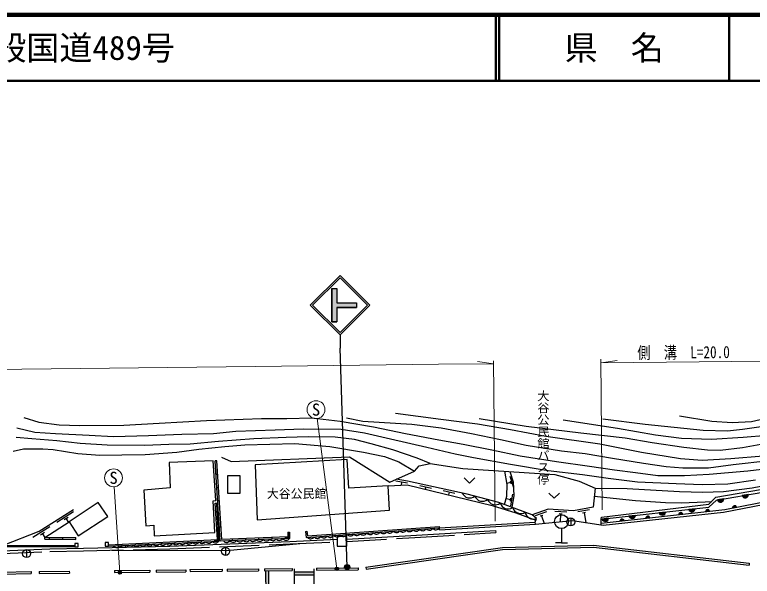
# Model space of a CAD drawing. Units: millimetres at full size, sheet at 1:1000; details may follow other scales. Extents: x 40000 to 680000, y 20000 to 380000.
# Drawn here: x 224998 to 336499, y 295090 to 380000 of the extents above; entities that cross this region are included whole.
import ezdxf
from ezdxf.enums import TextEntityAlignment as Align

# ---------------------------------------------------------------- set-up
doc = ezdxf.new("R2010")
doc.units = ezdxf.units.MM
doc.header["$LTSCALE"] = 1000
doc.linetypes.add('DASHED', pattern=[7.5, 6, -1.5])
for name, color, linetype, lineweight in [('M-BGD', 7, 'Continuous', 25), ('M-STR-HTXT', 7, 'Continuous', 13), ('M-STR-STRC', 7, 'Continuous', 25), ('M-TTL', 2, 'Continuous', 140), ('M-TTL-LINE', 7, 'Continuous', 50)]:
    doc.layers.add(name, color=color, linetype=linetype, lineweight=lineweight)
doc.layers.add('M-BMK-HTXT', color=7, linetype='Continuous')
doc.layers.add('M-TTL-TXT', color=7, linetype='Continuous')
doc.styles.add('@ＭＳ ゴシック', font='')
doc.styles.add('ＭＳ ゴシック', font='')
doc.styles.get('@ＭＳ ゴシック').set_extended_font_data('@MS Gothic')
doc.styles.get('ＭＳ ゴシック').set_extended_font_data('MS Gothic')

msp = doc.modelspace()

# ---------------------------------------------------------------- hatches: boundary and pattern name
at = {"layer": 'M-BGD'}
for points in [[(255430, 310532), (255684, 310549), (255557, 312545), (255302, 312528)], [(255812, 308553), (255557, 308536), (255685, 306540), (255939, 306557)], [(332201, 306797, -0.82183), (331225, 306627)], [(335940, 307446, -0.82183), (334964, 307277)], [(255446, 303697), (255675, 303711), (255556, 305707), (255326, 305693)], [(334135, 305549), (333520, 305429, -0.84072)], [(255939, 302549), (256194, 302565), (256066, 304561), (255812, 304545)], [(323401, 304805, -0.82183), (322416, 304696)], [(325375, 304423), (325997, 304492, 0.84072)], [(327879, 305300, -0.82183), (326894, 305191)], [(329433, 304875), (330055, 304944, 0.84072)], [(314782, 303853, -0.82183), (313797, 303744)], [(316501, 303434), (317123, 303503, 0.84072)], [(318841, 304301, -0.82183), (317856, 304192)], [(320402, 303868), (321024, 303938, 0.84072)], [(255795, 301714), (255565, 301701), (255629, 300633), (255164, 300611), (255175, 300381), (255872, 300414)], [(265912, 301046), (265922, 300791), (266534, 300815), (266516, 301769), (266261, 301764), (266274, 301060)], [(232224, 300679), (232225, 300936), (230225, 300947), (230224, 300690)], [(239193, 299856), (239193, 299626), (241191, 299720), (241180, 299950)], [(245186, 299909), (245176, 300139), (243178, 300044), (243189, 299815)], [(249182, 300098), (249171, 300328), (247173, 300233), (247184, 300004)], [(253178, 300287), (253167, 300516), (251169, 300422), (251180, 300193)], [(257918, 300734), (257928, 300479), (259927, 300557), (259917, 300812)], [(261915, 300890), (261925, 300635), (263924, 300713), (263914, 300968)], [(226071, 299538), (226071, 299701), (224071, 299706), (224071, 299544)], [(228071, 299696), (228071, 299533), (230071, 299527), (230071, 299690)], [(234071, 299516), (234071, 299679), (232071, 299685), (232071, 299522)]]:
    msp.add_hatch(color=256, dxfattribs=at).paths.add_polyline_path(points)
at = {"layer": 'M-STR-STRC'}
for points in [[(272931, 333583), (273681, 333583), (273681, 335709), (276681, 335709), (276681, 336459), (273681, 336459), (273681, 338583), (272931, 338583)], [(274918, 296258, -1), (275593, 296688, -1)], [(241111, 295776, -1), (240672, 295536, -1)], [(263343, 295939), (262893, 295934), (262942, 291836), (263392, 291841)], [(270215, 295315), (270215, 295765), (267236, 295765), (267236, 295315)], [(273936, 296352, -1), (273497, 296113, -1)]]:
    msp.add_hatch(color=256, dxfattribs=at).paths.add_polyline_path(points)

# ---------------------------------------------------------------- linework, layer by layer
at = {"layer": 'M-BGD'}
for p, q in [((255557, 312545), (255302, 312528)), ((255430, 310532), (255684, 310549)), ((300443, 308480), (299893, 310194)), ((284375, 309161), (282600, 309462)), ((283487, 309311), (283411, 308863)), ((299997, 309282), (299409, 309093)), ((300061, 309082), (299933, 309482)), ((255557, 308536), (255812, 308553)), ((288008, 308372), (286249, 308753)), ((287128, 308562), (287061, 308251)), ((291552, 307604), (289793, 307985)), ((290672, 307795), (290586, 307395)), ((299976, 306666), (299282, 306782)), ((299941, 306459), (300010, 306873)), ((300005, 305748), (300302, 307524)), ((332201, 306797), (331225, 306627)), ((335940, 307446), (334964, 307277)), ((255299, 306153), (255528, 306167)), ((255326, 305693), (255556, 305707)), ((255685, 306540), (255939, 306557)), ((333520, 305429), (334135, 305549)), ((233873, 304848), (231344, 303234)), ((255812, 304545), (256066, 304561)), ((305384, 304810), (303683, 304221)), ((308445, 304762), (306647, 304859)), ((307739, 304500), (307320, 304522)), ((307530, 304511), (307466, 303331)), ((311898, 305133), (310127, 304815)), ((311272, 304716), (310859, 304642)), ((311065, 304679), (311328, 303214)), ((323401, 304805), (322416, 304696)), ((325375, 304423), (325997, 304492)), ((327879, 305300), (326894, 305191)), ((329433, 304875), (330055, 304944)), ((229552, 300950), (233233, 303316)), ((233065, 303976), (232475, 303600)), ((232770, 303788), (233118, 303242)), ((255446, 303697), (255675, 303711)), ((304830, 304301), (304433, 304163)), ((304632, 304232), (305030, 303082)), ((309056, 303903), (309056, 302703)), ((313678, 302850), (313675, 303730)), ((314782, 303853), (313797, 303744)), ((316501, 303434), (317123, 303503)), ((318841, 304301), (317856, 304192)), ((320402, 303868), (321024, 303938)), ((230287, 302559), (227757, 300946)), ((255939, 302549), (256194, 302565)), ((289207, 302408), (289190, 302634)), ((289207, 302408), (303685, 303263)), ((289226, 302091), (289207, 302408)), ((289226, 302091), (303704, 302946)), ((303704, 302946), (303685, 303263)), ((307661, 302301), (307661, 300126)), ((229478, 301688), (228888, 301312)), ((229183, 301500), (229539, 300942)), ((255565, 301701), (255795, 301714)), ((266261, 301764), (266516, 301769)), ((268955, 301863), (269180, 301889)), ((297696, 302025), (297717, 301682)), ((229551, 300693), (229552, 300950)), ((229551, 300693), (234224, 300668)), ((229552, 300950), (234225, 300925)), ((230225, 300947), (230224, 300690)), ((232225, 300936), (232224, 300679)), ((234224, 300668), (234225, 300925)), ((241180, 299950), (241191, 299720)), ((243178, 300044), (243189, 299815)), ((245176, 300139), (245186, 299909)), ((247173, 300233), (247184, 300004)), ((249171, 300328), (249182, 300098)), ((251169, 300422), (251180, 300193)), ((253167, 300516), (253178, 300287)), ((255164, 300611), (255175, 300381)), ((257928, 300479), (257918, 300734)), ((259927, 300557), (259917, 300812)), ((261925, 300635), (261915, 300890)), ((263924, 300713), (263914, 300968)), ((265922, 300791), (265912, 301046)), ((307661, 300126), (306772, 300126)), ((307661, 300126), (308551, 300126)), ((234071, 299679), (223618, 299708)), ((234071, 299516), (223618, 299545)), ((226071, 299538), (226071, 299701)), ((226783, 299124), (226783, 297924)), ((228071, 299533), (228071, 299696)), ((230071, 299527), (230071, 299690)), ((232071, 299522), (232071, 299685)), ((256875, 299453), (256875, 298253)), ((278081, 296465), (298736, 299421)), ((278123, 296168), (298761, 299121)), ((298736, 299421), (312509, 299785)), ((298761, 299121), (312496, 299485)), ((312496, 299485), (336012, 296762)), ((312509, 299785), (336046, 297060)), ((336046, 297060), (336012, 296762)), ((222885, 295729), (227496, 295787)), ((222889, 295429), (227500, 295487)), ((227496, 295787), (227500, 295487)), ((228696, 295802), (233249, 295860)), ((228696, 295802), (228699, 295502)), ((228699, 295502), (233253, 295560)), ((233249, 295860), (233253, 295560)), ((240091, 295946), (245406, 296013)), ((240091, 295946), (240094, 295646)), ((240094, 295646), (245410, 295713)), ((245406, 296013), (245410, 295713)), ((246388, 296025), (250877, 296082)), ((246388, 296025), (246392, 295725)), ((246392, 295725), (250881, 295782)), ((250877, 296082), (250881, 295782)), ((251490, 296090), (256372, 296151)), ((251490, 296090), (251494, 295790)), ((251494, 295790), (256375, 295851)), ((256372, 296151), (256375, 295851)), ((257112, 296161), (261863, 296221)), ((257112, 296161), (257116, 295861)), ((257116, 295861), (261867, 295921)), ((261863, 296221), (261867, 295921)), ((262757, 296232), (266944, 296283)), ((262757, 296232), (262761, 295932)), ((262761, 295932), (266947, 295983)), ((266944, 296283), (266947, 295983)), ((270615, 296316), (276906, 296374)), ((270615, 296316), (270617, 296017)), ((270617, 296017), (276909, 296074)), ((276906, 296374), (276909, 296074)), ((278081, 296465), (278123, 296168))]:
    msp.add_line(p, q, dxfattribs=at)
for points in [[(282580, 319750), (289431, 318827), (294950, 318119), (299945, 317269), (305300, 316293), (313472, 315114), (319736, 313855), (325627, 312912), (328945, 312644), (333269, 312899), (338164, 313302), (344873, 314233), (349516, 315252), (354176, 315882), (358183, 316340), (361869, 317122), (366408, 318006), (369312, 318634), (372952, 319196), (374472, 319721), (375738, 320222)], [(312747, 308401), (317610, 308336), (325482, 307896), (329012, 307782), (332156, 307915), (336463, 308467), (342305, 309592), (346479, 310278), (353541, 311349), (361354, 312548), (367156, 313540), (371330, 314511), (378240, 316060), (384110, 317279), (388550, 318098), (393820, 318843), (398622, 319319), (405400, 319354), (411637, 319360), (414132, 319543), (415982, 319999), (416853, 320373)], [(226394, 319104), (228638, 318373), (231698, 317983), (234826, 317881), (241466, 317932), (246854, 318255), (253989, 318645), (262325, 318934), (266133, 318951), (269924, 319036), (274217, 318558), (279248, 317675), (284083, 316687), (289098, 315702), (292803, 315040), (297116, 314188), (301400, 313322), (306891, 312438), (311917, 311721), (315691, 311178), (318870, 310787), (322236, 310328), (326241, 310326), (329964, 310546), (335838, 311026), (341396, 311706)], [(275153, 319043), (277640, 318530), (285011, 318073), (289469, 317523), (294062, 316652), (298443, 315777), (302296, 314932), (307685, 314068), (311221, 313630), (315391, 312936), (320058, 312177), (323503, 311664), (325981, 311498), (327975, 311483), (329864, 311483), (333606, 311967), (338985, 312571)], [(295224, 318965), (302305, 317764), (310567, 316778), (317269, 316010), (321359, 315317), (326151, 314607), (329743, 314185), (331659, 314140), (335000, 314547), (338340, 315183), (341841, 315500), (349651, 316407), (354239, 316829), (358215, 317554), (362323, 318778), (364828, 319442), (366730, 320000)], [(307922, 318768), (316138, 317461), (321887, 316496), (325791, 315960), (330353, 315807), (335115, 316128), (338805, 316450), (346580, 317223), (353037, 317845), (356845, 318375), (358762, 318903), (359259, 319129)], [(313924, 318905), (320328, 318113), (329093, 317177), (332738, 317102), (335046, 317328), (340319, 318085), (343728, 318506), (348802, 318991), (351652, 319141), (353070, 319473), (353749, 319729), (354111, 319820)], [(325483, 319326), (330391, 318565), (333439, 318352), (336365, 318504), (341832, 319755), (342929, 319938)], [(225292, 317547), (228049, 316888), (231170, 316673), (236236, 316431), (239935, 316216), (245215, 316364), (250245, 316566), (255029, 316674), (258446, 317037), (264385, 317212), (268595, 317400), (274348, 317320), (277858, 316782), (281826, 315855), (287282, 314615), (291572, 313593), (294350, 313066), (299972, 312031), (305643, 311100), (310821, 310455), (314718, 309929), (319129, 309378), (325004, 309122), (328904, 308974), (332791, 309068), (336969, 309648)], [(287806, 312163), (285826, 312961), (282178, 314225), (278896, 315126), (276354, 315784), (273425, 316136), (269377, 316163), (266054, 316069), (261165, 315892), (255785, 315489), (251539, 315085), (248270, 314991), (244665, 314857), (238966, 314925), (234877, 315140), (231380, 315583), (227565, 315867), (225198, 316082)], [(224782, 314030), (226299, 314365), (229267, 314365), (230815, 314245), (234518, 313646), (237881, 313418), (241179, 313443), (244722, 313503), (249515, 313833), (252838, 314325), (256764, 314714), (259774, 314960), (267328, 315171), (272651, 314717), (277720, 313876), (280915, 313199), (283068, 312379), (285423, 310985)], [(266516, 301769), (266534, 300815), (256076, 300407), (255302, 312528)], [(266261, 301764), (266274, 301060), (256315, 300671), (255557, 312545)], [(256234, 313096), (257709, 312427), (275591, 313171), (281724, 309320), (285423, 310985), (286165, 311785), (287806, 312163), (292765, 311379), (306675, 310461), (310313, 309489), (312747, 308401), (312427, 305532), (309492, 305006), (305632, 305214), (303239, 304385)], [(299051, 305918), (299389, 307182), (299432, 308952), (299112, 310960)], [(299852, 310911), (300340, 309392), (300440, 307261), (300149, 305516)], [(313675, 303730), (313683, 304034), (329944, 305973), (331016, 307030), (344804, 309416), (357431, 310637), (361519, 310970), (361581, 310569)], [(313675, 303730), (329959, 305530), (331106, 306606), (345101, 309038), (361581, 310569)], [(281462, 308753), (284328, 308915), (297186, 305792), (300778, 304695), (303781, 303547)], [(293391, 307513), (284392, 309462), (282683, 309752)], [(292950, 309956), (293746, 309161), (294541, 309956)], [(313677, 303119), (332342, 305199), (344432, 307558), (361875, 309130)], [(313980, 302804), (332136, 304795), (344408, 307165), (361941, 308808)], [(303685, 303263), (303878, 303831), (303239, 304385), (298165, 306242), (293391, 307513)], [(305747, 307673), (306543, 306877), (307338, 307673)], [(312612, 307189), (318843, 306565), (323362, 306222), (325745, 306184), (329399, 306325), (330390, 306413)], [(239193, 299626), (255872, 300414), (255528, 306167)], [(239193, 299856), (255629, 300633), (255299, 306153)], [(185060, 305274), (191358, 303642), (196384, 302685), (199517, 302322), (201189, 302118), (204695, 301067), (210192, 300004), (216654, 299256), (221731, 298889), (223066, 298917), (230291, 299244), (235383, 299327), (248445, 299619), (266602, 300366), (273753, 300709)], [(223315, 299782), (228702, 301905), (233861, 305195)], [(303704, 302946), (309336, 303523), (313980, 302804)], [(268955, 301863), (269061, 300947), (289207, 302408)], [(269180, 301889), (269261, 301189), (289190, 302634)], [(275213, 300711), (284881, 301271), (297696, 302025)], [(239693, 299026), (257045, 298974), (268091, 300040)]]:
    msp.add_lwpolyline(points, dxfattribs=at)
for points in [[(246098, 301220), (255270, 301712), (254985, 306503), (255377, 306527), (255020, 312534), (248349, 312306), (248481, 308441), (244502, 308131), (244794, 302739), (246021, 302829)], [(261668, 303625), (281669, 305095), (281462, 308753), (275498, 308415), (275253, 312730), (261358, 311929)], [(257140, 307640), (259067, 307640), (259067, 310293), (257140, 310293)], [(233233, 303316), (234581, 301225), (239047, 304105), (237612, 306263)], [(273753, 299645), (275213, 299645), (275213, 301081), (273753, 301081)], [(234071, 299516), (234595, 299516), (234595, 300059), (234071, 300059)], [(238670, 299626), (239193, 299626), (239193, 300169), (238670, 300169)]]:
    msp.add_lwpolyline(points, close=True, dxfattribs=at)
at = {"layer": 'M-BGD', "linetype": 'DASHED'}
for points in [[(185060, 304864), (191271, 303254), (196324, 302292), (199470, 301928), (201107, 301727), (204600, 300681), (210132, 299611), (216616, 298860), (221721, 298491), (223079, 298520), (230303, 298847), (235391, 298930), (248458, 299222), (266620, 299969), (273753, 300311)], [(275213, 300363), (285470, 300951), (297717, 301682)]]:
    msp.add_lwpolyline(points, dxfattribs=at)
at = {"layer": 'M-BGD'}
for centre, radius in [((307661, 303351), 1050), ((309056, 303303), 600), ((226783, 298524), 600), ((256875, 298853), 600)]:
    msp.add_circle(centre, radius, dxfattribs=at)
for centre, radius, start, end in [((293783, 308185), 1250, 204.05193, 308.22718), ((295715, 307670), 1250, 201.96698, 308.22718), ((297648, 307155), 1250, 201.92407, 306.95791), ((331697, 306808), 505, 201.02642, 358.68461), ((335435, 307458), 505, 201.02642, 358.68461), ((299597, 306517), 1250, 196.76609, 303.02629), ((333838, 305436), 318, 20.92931, 181.14704), ((301475, 305829), 1250, 196.76609, 303.02629), ((303390, 304982), 1250, 189.22932, 292.96382), ((322898, 304848), 505, 197.47664, 355.13484), ((325692, 304403), 318, 16.25125, 176.46899), ((327376, 305343), 505, 197.47664, 355.13484), ((329750, 304855), 318, 16.25125, 176.46899), ((314279, 303895), 505, 197.47664, 355.13484), ((316818, 303414), 318, 16.25125, 176.46899), ((318337, 304344), 505, 197.47664, 355.13484), ((320719, 303849), 318, 16.25125, 176.46899), ((285689, 302529), 625, 221.01642, 327.27662), ((286686, 302601), 625, 221.01642, 327.27662), ((287684, 302673), 625, 221.01642, 327.27662), ((288681, 302745), 625, 221.01642, 327.27662), ((270728, 301444), 625, 221.01642, 327.27662), ((271726, 301516), 625, 221.01642, 327.27662), ((272723, 301589), 625, 221.01642, 327.27662), ((273720, 301661), 625, 221.01642, 327.27662), ((274718, 301733), 625, 221.01642, 327.27662), ((275715, 301806), 625, 221.01642, 327.27662), ((276712, 301878), 625, 221.01642, 327.27662), ((277710, 301950), 625, 221.01642, 327.27662), ((278707, 302022), 625, 221.01642, 327.27662), ((279705, 302095), 625, 221.01642, 327.27662), ((280702, 302167), 625, 221.01642, 327.27662), ((281699, 302239), 625, 221.01642, 327.27662), ((282697, 302312), 625, 221.01642, 327.27662), ((283694, 302384), 625, 221.01642, 327.27662), ((284691, 302456), 625, 221.01642, 327.27662), ((245366, 300293), 625, 219.57573, 325.83594), ((246365, 300340), 625, 219.57573, 325.83594), ((247364, 300388), 625, 219.57573, 325.83594), ((248363, 300435), 625, 219.57573, 325.83594), ((249362, 300482), 625, 219.57573, 325.83594), ((250361, 300529), 625, 219.57573, 325.83594), ((251360, 300576), 625, 219.57573, 325.83594), ((252358, 300624), 625, 219.57573, 325.83594), ((253357, 300671), 625, 219.57573, 325.83594), ((254356, 300718), 625, 219.57573, 325.83594), ((255355, 300765), 625, 219.57573, 325.83594), ((257026, 300819), 625, 219.10436, 325.36457), ((258026, 300858), 625, 219.10436, 325.36457), ((259025, 300897), 625, 219.10436, 325.36457), ((260024, 300936), 625, 219.10436, 325.36457), ((261023, 300975), 625, 219.10436, 325.36457), ((262023, 301014), 625, 219.10436, 325.36457), ((263022, 301053), 625, 219.10436, 325.36457), ((264021, 301092), 625, 219.10436, 325.36457), ((265020, 301131), 625, 219.10436, 325.36457), ((266020, 301170), 625, 219.10436, 325.36457), ((269731, 301372), 625, 221.01642, 327.27662), ((240372, 300057), 625, 219.57573, 325.83594), ((241371, 300104), 625, 219.57573, 325.83594), ((242370, 300152), 625, 219.57573, 325.83594), ((243368, 300199), 625, 219.57573, 325.83594), ((244367, 300246), 625, 219.57573, 325.83594)]:
    msp.add_arc(centre, radius, start, end, dxfattribs=at)
at = {"layer": 'M-STR-HTXT'}
for p, q in [((313821, 305150), (313628, 327903)), ((297381, 327223), (294947, 327543)), ((297656, 303413), (297376, 327667)), ((313632, 327367), (316060, 327730)), ((273716, 296232), (270726, 318950)), ((240892, 295656), (240026, 308625))]:
    msp.add_line(p, q, dxfattribs=at)
for points in [[(63747, 324739), (99778, 325124), (161790, 325788), (221648, 326374), (261334, 326819), (289043, 327149), (297381, 327223)], [(313632, 327367), (333390, 327542), (339021, 327604)]]:
    msp.add_lwpolyline(points, dxfattribs=at)
for centre in [(270550, 320289), (239936, 309972)]:
    msp.add_circle(centre, 1350, dxfattribs=at)
at = {"layer": 'M-STR-STRC'}
for p, q in [((269682, 336084), (274182, 340584)), ((270035, 336084), (274182, 340231)), ((278682, 336084), (274182, 340584)), ((278328, 336084), (274182, 340231)), ((272931, 338583), (273681, 338583)), ((272931, 338583), (272931, 333583)), ((273681, 338583), (273681, 336459)), ((269682, 336084), (274182, 331583)), ((270035, 336084), (274182, 331937)), ((273681, 336459), (276681, 336459)), ((273681, 335709), (276681, 335709)), ((273681, 335709), (273681, 333583)), ((274182, 331937), (278328, 336084)), ((274182, 331584), (278682, 336084)), ((272931, 333583), (273681, 333583)), ((274182, 331583), (274182, 329583)), ((275256, 296473), (274182, 329583)), ((262893, 295934), (262942, 291836)), ((263343, 295939), (263392, 291841)), ((267236, 296215), (267236, 288089)), ((267236, 295765), (270215, 295765)), ((270215, 296215), (270215, 288089)), ((267236, 295315), (270215, 295315))]:
    msp.add_line(p, q, dxfattribs=at)
msp.add_lwpolyline([(272931, 338583), (273681, 338583), (273681, 336459), (276681, 336459), (276681, 335709), (273681, 335709), (273681, 333583), (272931, 333583)], close=True, dxfattribs=at)
for centre, radius in [((275256, 296473), 400), ((240892, 295656), 250), ((273716, 296232), 250)]:
    msp.add_circle(centre, radius, dxfattribs=at)
at = {"layer": 'M-TTL'}
msp.add_line((680000, 380000), (40000, 380000), dxfattribs=at)
at = {"layer": 'M-TTL-LINE'}
for p, q in [((297750, 380000), (297750, 370000)), ((298250, 380000), (298250, 370000)), ((333000, 380000), (333000, 370000)), ((40000, 370000), (680000, 370000))]:
    msp.add_line(p, q, dxfattribs=at)

# ---------------------------------------------------------------- texts
at = {"layer": 'M-BMK-HTXT', "style": '@ＭＳ ゴシック'}
msp.add_text('大谷公民館バス停', height=1320, rotation=270, dxfattribs=at).set_placement((304881, 323282), align=Align.MIDDLE_LEFT)
at = {"layer": 'M-BMK-HTXT', "style": 'ＭＳ ゴシック'}
msp.add_text('大谷公民館', height=1320, dxfattribs=at).set_placement((263108, 306515), align=Align.BOTTOM_LEFT)
at = {"layer": 'M-STR-HTXT', "style": 'ＭＳ ゴシック', "width": 0.8}
msp.add_text('側\u3000溝\u3000L=20.0', height=1833, rotation=0.509, dxfattribs=at).set_placement((326126, 327478), align=Align.BOTTOM_CENTER)
at = {"layer": 'M-STR-HTXT', "style": 'ＭＳ ゴシック'}
for p in [(270550, 320289), (239936, 309972)]:
    msp.add_text('S', height=1833, dxfattribs=at).set_placement(p, align=Align.MIDDLE_CENTER)
at = {"layer": 'M-TTL-TXT', "style": 'ＭＳ ゴシック'}
msp.add_text('一般国道489号', height=3666, dxfattribs=at).set_placement((216734, 375000), align=Align.MIDDLE_LEFT)
msp.add_text('県\u3000名', height=3666, dxfattribs=at).set_placement((315625, 375000), align=Align.MIDDLE_CENTER)

doc.saveas('drawing.dxf')
